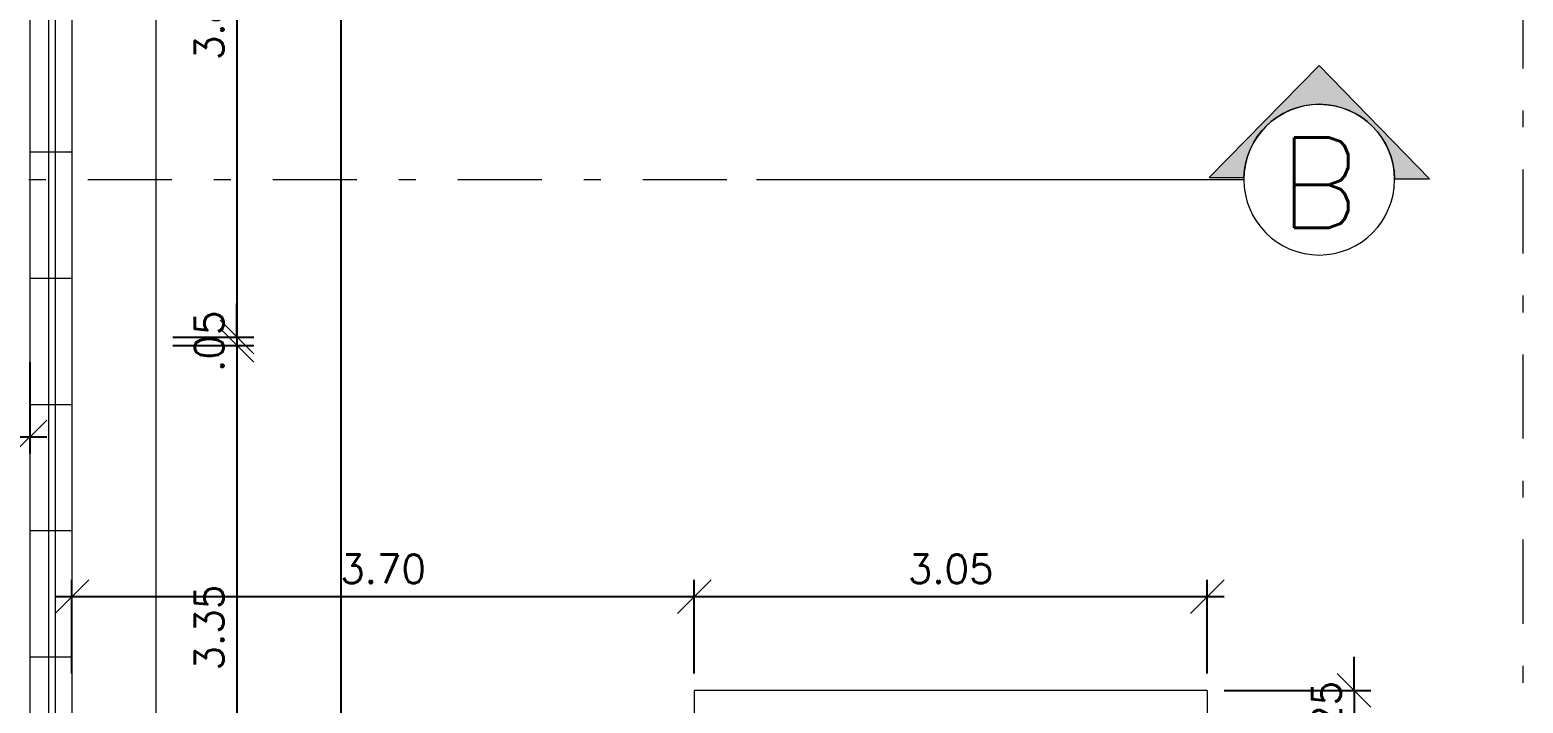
# Model space of a CAD drawing. Header units: millimetres. Extents: x 521 to 1055, y 261 to 520.
# Drawn here: x 616.06 to 624.94, y 321.44 to 325.44 of the extents above; entities that cross this region are included whole.
import ezdxf
from ezdxf.enums import TextEntityAlignment as Align

# ---------------------------------------------------------------- set-up
doc = ezdxf.new("R2010")
doc.units = ezdxf.units.MM
doc.linetypes.add('CONTINU', pattern=[0])
doc.linetypes.add('DASHDOTX2', pattern=[2, 1, -0.5, 0, -0.5])
doc.layers.add('0.1', color=8, linetype='Continuous', lineweight=13)
doc.styles.add('ROMANS', font='romans')
doc.dimstyles.new('Fares Eng - 50', dxfattribs={"dimscale": 2, "dimtxt": 0.085, "dimasz": 0.1, "dimexe": 0.05, "dimexo": 0.05, "dimgap": 0.04, "dimtad": 1, "dimzin": 4, "dimdsep": 46, "dimtxsty": 'ROMANS', "dimblk1": 'OBLIQUE', "dimblk2": 'OBLIQUE', "dimsah": 1, "dimcen": 0.05, "dimdle": 0.05, "dimclrd": 8, "dimclre": 8, "dimclrt": 8, "dimaunit": 1, "dimadec": 0, "dimazin": 0, "dimtfac": 1, "dimtix": 1, "dimtmove": 2, "dimatfit": 0, "dimldrblk": 'OPEN90', "dimfxl": 1, "dimtolj": 1, "dimtzin": 0, "dimarcsym": 0})

# ---------------------------------------------------------------- blocks, each defined once
blk = doc.blocks.new('_OBLIQUE')
at = {"color": 0, "linetype": 'ByBlock'}
blk.add_line((-0.5, -0.5), (0.5, 0.5), dxfattribs=at)
blk = doc.blocks.new('*D1250')
at = {"layer": '0.1', "color": 8, "linetype": 'CONTINU', "lineweight": -2, "transparency": 16777216}
for p, q in [((623.935, 321.5145), (623.935, 321.7145)), ((623.1614, 321.5145), (624.035, 321.5145)), ((623.935, 321.5145), (623.935, 321.2645)), ((623.1614, 321.2645), (624.035, 321.2645)), ((623.935, 321.2645), (623.935, 321.0645))]:
    blk.add_line(p, q, dxfattribs=at)
at = {"layer": 'DEFPOINTS', "color": 0, "linetype": 'CONTINU', "lineweight": -2, "transparency": 16777216}
for p in [(623.0614, 321.5145), (623.0614, 321.2645), (623.935, 321.2645)]:
    blk.add_point(p, dxfattribs=at)
at = {"layer": '0.1', "color": 8, "linetype": 'CONTINU', "lineweight": -2, "transparency": 16777216, "xscale": 0.2, "yscale": 0.2, "zscale": 0.2}
for p, rotation in [((623.935, 321.5145), 270), ((623.935, 321.2645), 90)]:
    blk.add_blockref('_OBLIQUE', p, dxfattribs=dict(at, rotation=rotation))
at = {"layer": '0.1', "color": 8, "linetype": 'CONTINU', "transparency": 16777216, "insert": (623.77, 321.3895), "char_height": 0.17, "attachment_point": 5, "rotation": 90, "style": 'ROMANS'}
blk.add_mtext('\\A1;.25', dxfattribs=at)
blk = doc.blocks.new('_Open90')
at = {"color": 0, "linetype": 'ByBlock', "lineweight": -2}
for p, q in [((-0.5, 0.5), (0, 0)), ((0, 0), (-1, 0)), ((0, 0), (-0.5, -0.5))]:
    blk.add_line(p, q, dxfattribs=at)
blk = doc.blocks.new('*D1324')
at = {"layer": '0.1', "color": 8, "linetype": 'CONTINU', "lineweight": -2, "transparency": 16777216}
for p, q in [((620.0114, 321.6145), (620.0114, 322.1716)), ((623.0614, 321.6145), (623.0614, 322.1716)), ((623.1614, 322.0716), (619.9114, 322.0716))]:
    blk.add_line(p, q, dxfattribs=at)
at = {"layer": 'DEFPOINTS', "color": 0, "linetype": 'CONTINU', "lineweight": -2, "transparency": 16777216}
for p in [(620.0114, 322.0716), (620.0114, 321.5145), (623.0614, 321.5145)]:
    blk.add_point(p, dxfattribs=at)
at = {"layer": '0.1', "color": 8, "linetype": 'CONTINU', "lineweight": -2, "transparency": 16777216, "xscale": 0.2, "yscale": 0.2, "zscale": 0.2, "rotation": 180}
blk.add_blockref('_OBLIQUE', (620.0114, 322.0716), dxfattribs=at)
at = {"layer": '0.1', "color": 8, "linetype": 'CONTINU', "lineweight": -2, "transparency": 16777216, "xscale": 0.2, "yscale": 0.2, "zscale": 0.2}
blk.add_blockref('_OBLIQUE', (623.0614, 322.0716), dxfattribs=at)
at = {"layer": '0.1', "color": 8, "linetype": 'CONTINU', "transparency": 16777216, "insert": (621.5364, 322.2366), "char_height": 0.17, "attachment_point": 5, "style": 'ROMANS'}
blk.add_mtext('\\A1;3.05', dxfattribs=at)
blk = doc.blocks.new('*D1325')
at = {"layer": '0.1', "color": 8, "linetype": 'CONTINU', "lineweight": -2, "transparency": 16777216}
for p, q in [((616.3114, 321.6145), (616.3114, 322.1716)), ((620.0114, 321.6145), (620.0114, 322.1716)), ((620.1114, 322.0716), (616.2114, 322.0716))]:
    blk.add_line(p, q, dxfattribs=at)
at = {"layer": 'DEFPOINTS', "color": 0, "linetype": 'CONTINU', "lineweight": -2, "transparency": 16777216}
for p in [(616.3114, 322.0716), (616.3114, 321.5145), (620.0114, 321.5145)]:
    blk.add_point(p, dxfattribs=at)
at = {"layer": '0.1', "color": 8, "linetype": 'CONTINU', "lineweight": -2, "transparency": 16777216, "xscale": 0.2, "yscale": 0.2, "zscale": 0.2, "rotation": 180}
blk.add_blockref('_OBLIQUE', (616.3114, 322.0716), dxfattribs=at)
at = {"layer": '0.1', "color": 8, "linetype": 'CONTINU', "lineweight": -2, "transparency": 16777216, "xscale": 0.2, "yscale": 0.2, "zscale": 0.2}
blk.add_blockref('_OBLIQUE', (620.0114, 322.0716), dxfattribs=at)
at = {"layer": '0.1', "color": 8, "linetype": 'CONTINU', "transparency": 16777216, "insert": (618.1614, 322.2366), "char_height": 0.17, "attachment_point": 5, "style": 'ROMANS'}
blk.add_mtext('\\A1;3.70', dxfattribs=at)
blk = doc.blocks.new('*D1615')
at = {"layer": '0.1', "color": 8, "linetype": 'CONTINU', "lineweight": -2, "transparency": 16777216}
for p, q in [((617.9116, 318.8145), (617.9116, 337.0645)), ((617.5102, 336.9645), (618.0116, 336.9645)), ((617.5102, 318.9145), (618.0116, 318.9145))]:
    blk.add_line(p, q, dxfattribs=at)
at = {"layer": 'DEFPOINTS', "color": 0, "linetype": 'CONTINU', "lineweight": -2, "transparency": 16777216}
for p in [(617.4102, 336.9645), (617.9116, 336.9645), (617.4102, 318.9145)]:
    blk.add_point(p, dxfattribs=at)
at = {"layer": '0.1', "color": 8, "linetype": 'CONTINU', "lineweight": -2, "transparency": 16777216, "xscale": 0.2, "yscale": 0.2, "zscale": 0.2}
for p, rotation in [((617.9116, 336.9645), 90), ((617.9116, 318.9145), 270)]:
    blk.add_blockref('_OBLIQUE', p, dxfattribs=dict(at, rotation=rotation))
at = {"layer": '0.1', "color": 8, "linetype": 'CONTINU', "transparency": 16777216, "insert": (617.7466, 327.9395), "char_height": 0.17, "attachment_point": 5, "rotation": 90, "style": 'ROMANS'}
blk.add_mtext('\\A1;18.05', dxfattribs=at)
blk = doc.blocks.new('Cor-4A')
h = blk.add_hatch(color=1)
edge = h.paths.add_edge_path()
edge.add_line((-0.000046, -0.007316), (-0.007572, 0))
edge.add_line((-0.007572, 0), (-0.000141, 0.007314))
edge.add_line((-0.000141, 0.007314), (-0.000141, 0.004997))
edge.add_arc((0.000001, 0), 0.004999, 91.62163, 269.46796)
edge.add_line((-0.000046, -0.004999), (-0.000046, -0.007316))
at = {"linetype": 'DASHDOTX2'}
blk.add_line((0, 0.037351), (0, 0.004998), dxfattribs=at)
at = {"color": 1}
blk.add_lwpolyline([(-0.000046, -0.007316), (-0.007572, 0), (-0.000141, 0.007314), (-0.000141, 0.004997, 0.98138), (-0.000046, -0.004999)], format="xyb", close=True, dxfattribs=at)
blk.add_circle((0, 0), 0.004998, dxfattribs=at)
at = {"color": 3, "style": 'ROMANS'}
blk.add_attdef('O', text='', height=0.006, rotation=90, dxfattribs=at).set_placement((0.000194, 0), align=Align.MIDDLE)
blk = doc.blocks.new('*D1474')
at = {"layer": '0.1', "color": 8, "linetype": 'CONTINU', "lineweight": -2, "transparency": 16777216}
for p, q in [((617.2929, 327.5145), (617.2929, 323.5145)), ((616.9114, 327.4145), (617.3929, 327.4145)), ((616.9114, 323.6145), (617.3929, 323.6145))]:
    blk.add_line(p, q, dxfattribs=at)
at = {"layer": 'DEFPOINTS', "color": 0, "linetype": 'CONTINU', "lineweight": -2, "transparency": 16777216}
for p in [(616.8114, 327.4145), (616.8114, 323.6145), (617.2929, 323.6145)]:
    blk.add_point(p, dxfattribs=at)
at = {"layer": '0.1', "color": 8, "linetype": 'CONTINU', "lineweight": -2, "transparency": 16777216, "xscale": 0.2, "yscale": 0.2, "zscale": 0.2}
for p, rotation in [((617.2929, 327.4145), 90), ((617.2929, 323.6145), 270)]:
    blk.add_blockref('_OBLIQUE', p, dxfattribs=dict(at, rotation=rotation))
at = {"layer": '0.1', "color": 8, "linetype": 'CONTINU', "transparency": 16777216, "insert": (617.1279, 325.5145), "char_height": 0.17, "attachment_point": 5, "rotation": 90, "style": 'ROMANS'}
blk.add_mtext('\\A1;3.80', dxfattribs=at)
blk = doc.blocks.new('*D1711')
at = {"layer": '0.1', "color": 8, "linetype": 'CONTINU', "lineweight": -2, "transparency": 16777216}
for p, q in [((617.2929, 323.6145), (617.2929, 323.8145)), ((616.9114, 323.6145), (617.3929, 323.6145)), ((616.9114, 323.5645), (617.3929, 323.5645)), ((617.2929, 323.6145), (617.2929, 323.5645)), ((617.2929, 323.5645), (617.2929, 323.3645))]:
    blk.add_line(p, q, dxfattribs=at)
at = {"layer": 'DEFPOINTS', "color": 0, "linetype": 'CONTINU', "lineweight": -2, "transparency": 16777216}
for p in [(616.8114, 323.6145), (616.8114, 323.5645), (617.2929, 323.5645)]:
    blk.add_point(p, dxfattribs=at)
at = {"layer": '0.1', "color": 8, "linetype": 'CONTINU', "lineweight": -2, "transparency": 16777216, "xscale": 0.2, "yscale": 0.2, "zscale": 0.2}
for p, rotation in [((617.2929, 323.6145), 270), ((617.2929, 323.5645), 90)]:
    blk.add_blockref('_OBLIQUE', p, dxfattribs=dict(at, rotation=rotation))
at = {"layer": '0.1', "color": 8, "linetype": 'CONTINU', "transparency": 16777216, "insert": (617.1279, 323.5895), "char_height": 0.17, "attachment_point": 5, "rotation": 90, "style": 'ROMANS'}
blk.add_mtext('\\A1;.05', dxfattribs=at)
blk = doc.blocks.new('*D1712')
at = {"layer": '0.1', "color": 8, "linetype": 'CONTINU', "lineweight": -2, "transparency": 16777216}
for p, q in [((617.2929, 323.6645), (617.2929, 320.1116)), ((616.9114, 323.5645), (617.3929, 323.5645)), ((616.9114, 320.2116), (617.3929, 320.2116))]:
    blk.add_line(p, q, dxfattribs=at)
at = {"layer": 'DEFPOINTS', "color": 0, "linetype": 'CONTINU', "lineweight": -2, "transparency": 16777216}
for p in [(616.8114, 323.5645), (616.8114, 320.2116), (617.2929, 320.2116)]:
    blk.add_point(p, dxfattribs=at)
at = {"layer": '0.1', "color": 8, "linetype": 'CONTINU', "lineweight": -2, "transparency": 16777216, "xscale": 0.2, "yscale": 0.2, "zscale": 0.2}
for p, rotation in [((617.2929, 323.5645), 90), ((617.2929, 320.2116), 270)]:
    blk.add_blockref('_OBLIQUE', p, dxfattribs=dict(at, rotation=rotation))
at = {"layer": '0.1', "color": 8, "linetype": 'CONTINU', "transparency": 16777216, "insert": (617.1279, 321.888), "char_height": 0.17, "attachment_point": 5, "rotation": 90, "style": 'ROMANS'}
blk.add_mtext('\\A1;3.35', dxfattribs=at)
blk = doc.blocks.new('*D1714')
at = {"layer": '0.1', "color": 8, "linetype": 'CONTINU', "lineweight": -2, "transparency": 16777216}
for p, q in [((612.1114, 323.4645), (612.1114, 322.9216)), ((616.0614, 323.4645), (616.0614, 322.9216)), ((612.0114, 323.0216), (616.1614, 323.0216))]:
    blk.add_line(p, q, dxfattribs=at)
at = {"layer": 'DEFPOINTS', "color": 0, "linetype": 'CONTINU', "lineweight": -2, "transparency": 16777216}
for p in [(612.1114, 323.5645), (616.0614, 323.5645), (616.0614, 323.0216)]:
    blk.add_point(p, dxfattribs=at)
at = {"layer": '0.1', "color": 8, "linetype": 'CONTINU', "lineweight": -2, "transparency": 16777216, "xscale": 0.2, "yscale": 0.2, "zscale": 0.2, "rotation": 180}
blk.add_blockref('_OBLIQUE', (612.1114, 323.0216), dxfattribs=at)
at = {"layer": '0.1', "color": 8, "linetype": 'CONTINU', "lineweight": -2, "transparency": 16777216, "xscale": 0.2, "yscale": 0.2, "zscale": 0.2}
blk.add_blockref('_OBLIQUE', (616.0614, 323.0216), dxfattribs=at)
at = {"layer": '0.1', "color": 8, "linetype": 'CONTINU', "transparency": 16777216, "insert": (614.0864, 323.1866), "char_height": 0.17, "attachment_point": 5, "style": 'ROMANS'}
blk.add_mtext('\\A1;3.95', dxfattribs=at)

msp = doc.modelspace()

# ---------------------------------------------------------------- linework, layer by layer
at = {"layer": '0.1', "color": 8, "linetype": 'DASHDOTX2', "ltscale": 0.5}
for p, q in [((624.9398, 277.91074), (624.9398, 340.92222)), ((599.90576, 324.54961), (620.3808, 324.54961))]:
    msp.add_line(p, q, dxfattribs=at)
at = {"layer": '0.1', "color": 8, "linetype": 'CONTINU'}
for p, q in [((616.17144, 335.81448), (616.17144, 317.96448)), ((616.21144, 335.81448), (616.21144, 317.96448)), ((616.31144, 335.81448), (616.31144, 317.96448)), ((616.06144, 326.11448), (616.06144, 323.96448)), ((616.06144, 324.71448), (616.31144, 324.71448)), ((616.06144, 323.96448), (616.31144, 323.96448)), ((616.06144, 323.96448), (616.06144, 320.21156)), ((616.06144, 323.21448), (616.31144, 323.21448)), ((616.06144, 322.46448), (616.31144, 322.46448)), ((616.06144, 321.71448), (616.31144, 321.71448))]:
    msp.add_line(p, q, dxfattribs=at)
at = {"layer": '0.1', "color": 8}
msp.add_line((616.81144, 317.96448), (616.81144, 335.81448), dxfattribs=at)
at = {"layer": '0.1', "color": 7}
for p, q in [((620.01144, 321.51448), (620.01144, 318.91448)), ((623.06144, 321.51448), (620.01144, 321.51448)), ((623.06144, 321.51448), (623.06144, 309.91448))]:
    msp.add_line(p, q, dxfattribs=at)

# ---------------------------------------------------------------- block references
at = {"layer": '0.1', "color": 8}
ref = msp.add_blockref('Cor-4A', (623.72745, 324.54961), dxfattribs=dict(at, xscale=-89.59999999999991, yscale=89.59999999999997, zscale=89.60000000000001, rotation=90))
ref.add_attrib('O', 'B', dxfattribs={"layer": '0', "color": 3, "height": 0.5376, "rotation": 180, "style": 'ROMANS', "text_generation_flag": 2}).set_placement((623.72745, 324.53222), align=Align.MIDDLE)

# ---------------------------------------------------------------- dimensions: what is measured, and where the dimension line sits
at = {"layer": '0.1', "color": 8, "linetype": 'CONTINU'}
for base, p1, p2, picture, middle in [((617.91165, 336.96448), (617.41019, 318.91448), (617.41019, 336.96448), '*D1615', (617.74665, 327.93948)), ((617.29294, 323.61448), (616.81144, 327.41448), (616.81144, 323.61448), '*D1474', (617.12794, 325.51448)), ((617.29294, 323.56448), (616.81144, 323.61448), (616.81144, 323.56448), '*D1711', (617.12794, 323.58948)), ((617.29294, 320.21156), (616.81144, 323.56448), (616.81144, 320.21156), '*D1712', (617.12794, 321.88802)), ((623.93503, 321.26448), (623.06144, 321.51448), (623.06144, 321.26448), '*D1250', (623.77003, 321.38948))]:
    dim = msp.add_linear_dim(base=base, p1=p1, p2=p2, angle=90, dimstyle='Fares Eng - 50', dxfattribs=at)
    dim.commit()
    dim.dimension.update_dxf_attribs({"geometry": picture, "text_midpoint": middle})
for base, p1, p2, picture, middle in [((616.06144, 323.02164), (612.11144, 323.56448), (616.06144, 323.56448), '*D1714', (614.08644, 323.18664)), ((616.31144, 322.07157), (620.01144, 321.51448), (616.31144, 321.51448), '*D1325', (618.16144, 322.23657)), ((620.01144, 322.07157), (623.06144, 321.51448), (620.01144, 321.51448), '*D1324', (621.53644, 322.23657))]:
    dim = msp.add_linear_dim(base=base, p1=p1, p2=p2, dimstyle='Fares Eng - 50', dxfattribs=at)
    dim.commit()
    dim.dimension.update_dxf_attribs({"geometry": picture, "text_midpoint": middle})

doc.saveas('drawing.dxf')
